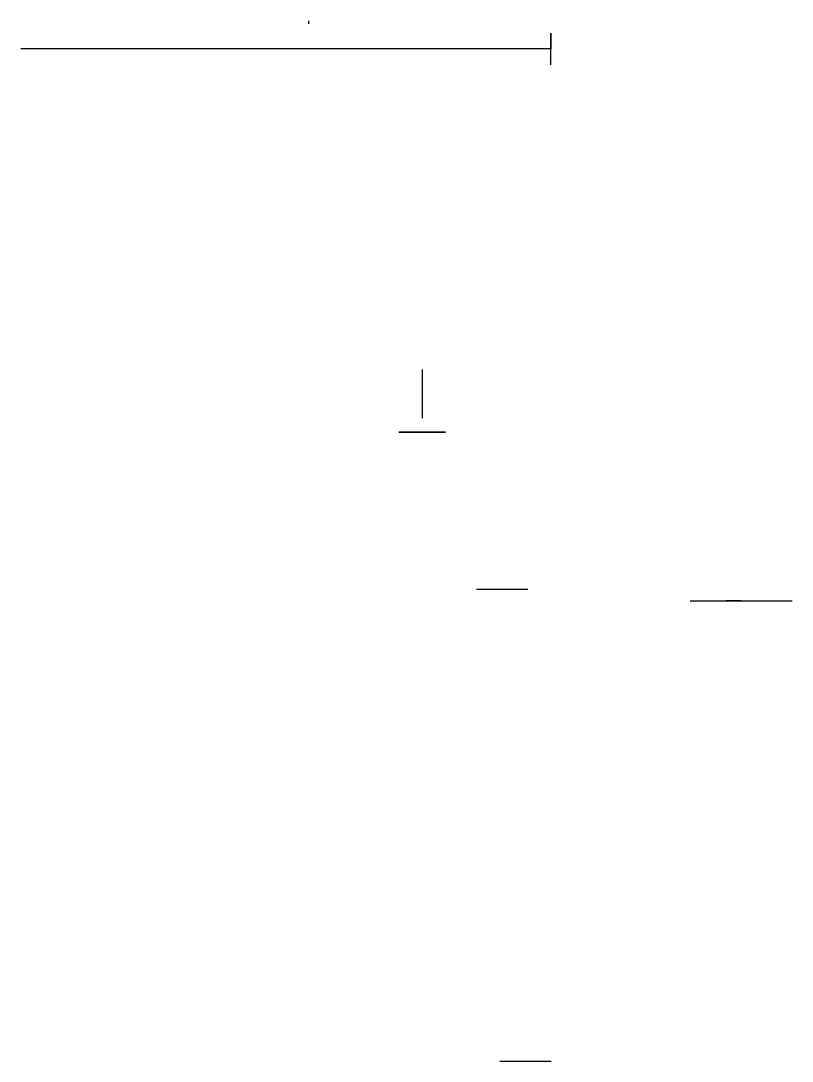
# Model space of a CAD drawing. Header units: millimetres. Extents: x -64 to 158, y -104 to 196.
import ezdxf

# ---------------------------------------------------------------- set-up
doc = ezdxf.new("R2010")
doc.units = ezdxf.units.MM

msp = doc.modelspace()

# ---------------------------------------------------------------- linework, layer by layer
at = {"extrusion": (-1, 0, 0)}
for p, q in [((88.74, 183.36, 52.66), (88.74, 192.55, 43.47)), ((88.74, 192.55, 43.47), (88.74, 187.95, 48.06)), ((88.74, 187.95, 48.06), (-64.32, 187.95, 48.06))]:
    msp.add_line(p, q, dxfattribs=at)
at = {"extrusion": (-1, 1.22465e-16, 0)}
msp.add_line((51.6, 95.41, 18.73), (51.6, 81.27, 1.73), dxfattribs=at)
at = {"extrusion": (-1.22465e-16, -1, 1.83697e-16)}
msp.add_line((44.87, 77.25, 2.06), (58.34, 77.25, 2.06), dxfattribs=at)
at = {"extrusion": (0, 1, 0)}
for p, q in [((128.99, 28.56, 26.99), (128.99, 28.56, 20.99)), ((128.99, 28.56, 20.99), (128.99, 28.56, 17.99)), ((128.99, 28.56, 20.99), (154.21, 28.56, 20.99)), ((128.99, 28.56, 17.99), (158.46, 28.56, 17.99)), ((128.99, 28.56, 32.99), (128.99, 28.56, 26.99)), ((128.99, 28.56, 26.99), (134.18, 28.56, 29.99)), ((134.18, 28.56, 29.99), (139.38, 28.56, 20.99))]:
    msp.add_line(p, q, dxfattribs=at)
for points, elevation in [([(-67.33, 32.99, 0.267949), (-72.53, 29.99), (-77.72, 20.99, -0.139546), (-82.11, 16.74)], 31.87), ([(-74.03, -21.61, 0.267949), (-79.23, -24.61), (-84.43, -33.61, -0.139546), (-88.81, -37.86)], -104.44)]:
    msp.add_lwpolyline(points, format="xyb", dxfattribs=dict(at, elevation=elevation))
msp.add_polyline3d([(18.74, 196.09, 47.71), (18.74, 195.24, 46.86)])
at = {"extrusion": (-1.22465e-16, -1, 1.83697e-16)}
for centre, start, end in [((51.6, 6.38, -77.25), 212.6644, 327.3356), ((51.6, -2.25, -77.25), 32.6644, 147.3356)]:
    msp.add_arc(centre, 8, start, end, dxfattribs=at)
at = {"extrusion": (0, 1, 0)}
for centre, radius, start, end in [((-128.99, 26.99, 28.56), 6, 90, 150), ((-149.04, 26.57, 28.56), 11.15, 298.2236, 330)]:
    msp.add_arc(centre, radius, start, end, dxfattribs=at)

doc.saveas('drawing.dxf')
